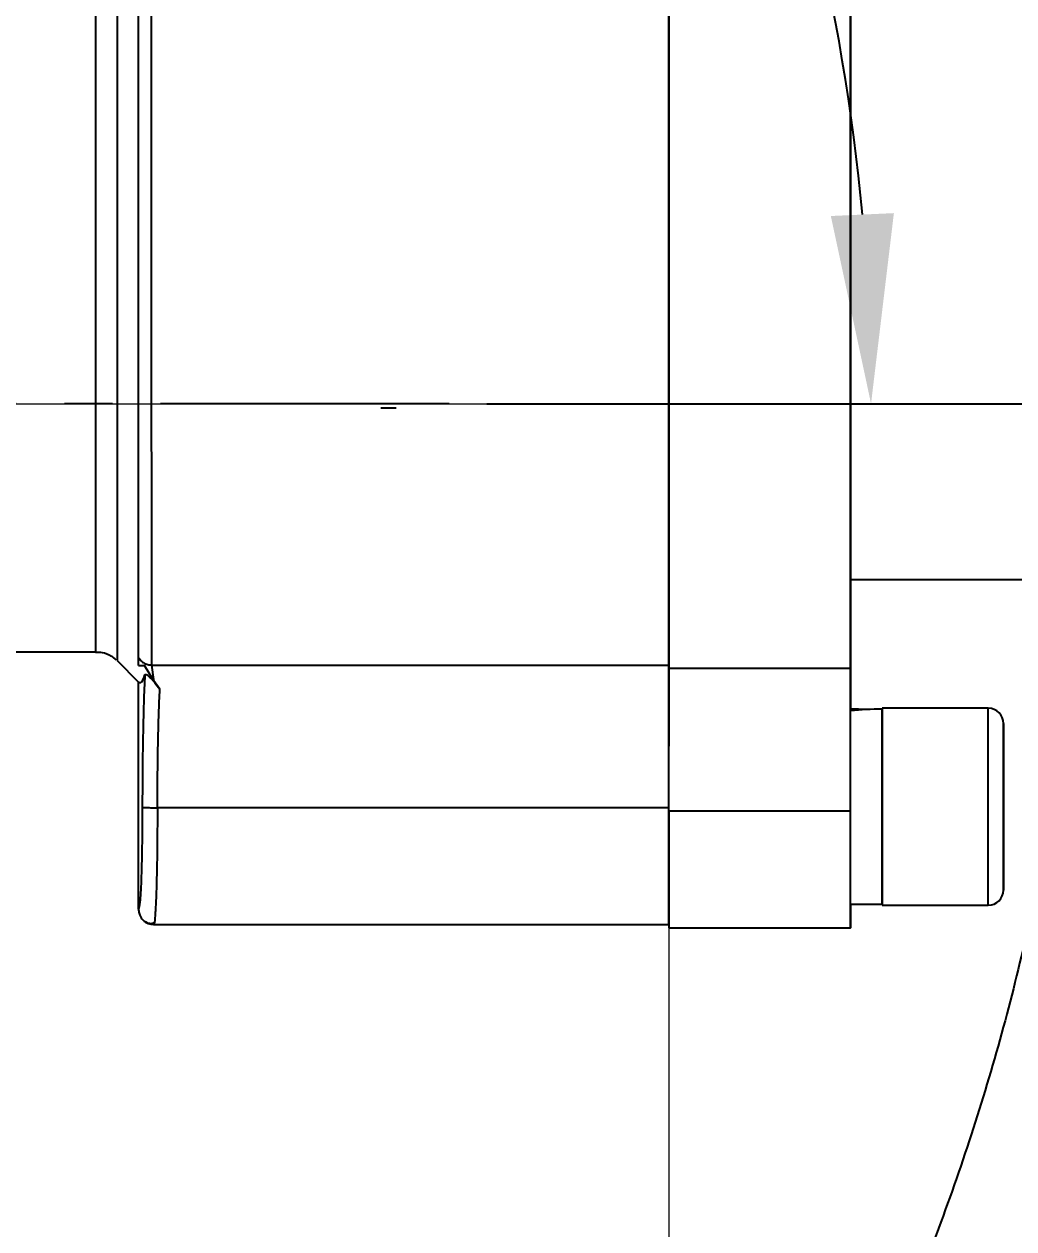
# Model space of a CAD drawing. Header units: millimetres. Extents: x 2160 to 4596, y 811 to 2534.
# Drawn here: x 3400.9 to 3466.3, y 1273.9 to 1353.4 of the extents above; entities that cross this region are included whole.
import ezdxf

# ---------------------------------------------------------------- set-up
doc = ezdxf.new("R2010")
doc.units = ezdxf.units.MM
doc.linetypes.add('CENTER2', pattern=[28.575, 19.05, -3.175, 3.175, -3.175])
doc.layers.add('2细线层', color=4, linetype='Continuous', lineweight=35)
doc.layers.add('AM_5', color=3, linetype='Continuous', lineweight=25)
doc.styles.add('SLDTEXTSTYLE1', font='txt.shx', dxfattribs={"width": 0.7, "bigfont": 'gbcbig.shx'})
doc.styles.get("Standard").update_dxf_attribs({"font": 'arial.ttf'})
doc.styles.add('TH_GBDIM', font='simplex.shx', dxfattribs={"width": 0.707, "bigfont": 'hzfs.shx'})
doc.dimstyles.new('ISO-25$2', dxfattribs={"dimtxt": 2.5, "dimasz": 2.5, "dimexe": 1.25, "dimexo": 0.625, "dimtad": 1, "dimtxsty": 'Standard', "dimcen": 2.5, "dimdle": 5, "dimadec": 0, "dimazin": 0, "dimtfac": 1, "dimtmove": 0, "dimatfit": 3, "dimfxl": 0, "dimarcsym": 0})
doc.dimstyles.new('SLDDIMSTYLE12$0', dxfattribs={"dimtxt": 12, "dimasz": 10, "dimexe": 0, "dimexo": 0.0625, "dimgap": 0.875, "dimtad": 1, "dimdec": 1, "dimlfac": 1.8, "dimrnd": 1e-09, "dimzin": 12, "dimdsep": 46, "dimtxsty": 'SLDTEXTSTYLE1', "dimcen": 0.09, "dimdle": 8.16, "dimclrd": 3, "dimclre": 3, "dimadec": 0, "dimazin": 3, "dimtfac": 1, "dimtdec": 1, "dimtofl": 0, "dimtmove": 0, "dimatfit": 3, "dimfxl": 0, "dimfrac": 2, "dimtolj": 1, "dimlwd": 5, "dimlwe": 5, "dimarcsym": 0})

# ---------------------------------------------------------------- blocks, each defined once
blk = doc.blocks.new('*U49')
at = {"layer": '2细线层', "color": 0, "linetype": 'CENTER2', "lineweight": -3, "transparency": 16777216}
blk.add_line((0, -108.5), (0, -21), dxfattribs=at)
blk = doc.blocks.new('*D62')
at = {"color": 1, "linetype": 'Continuous', "transparency": 16777216}
for p, q in [((3380.738, 1388.286), (3424.244, 1431.554)), ((3431.468, 1328.348), (3466.827, 1328.348))]:
    blk.add_line(p, q, dxfattribs=at)
at = {"color": 1, "linetype": 'Continuous', "lineweight": -2, "transparency": 16777216}
blk.add_arc((3320.468, 1328.348), 136.359, 5.25414, 39.58824, dxfattribs=at)
at = {"color": 1, "linetype": 'ByBlock', "transparency": 16777216}
for points in [[(3424.009, 1413.845), (3427.095, 1416.644), (3417.153, 1424.502)], [(3458.335, 1340.93), (3454.173, 1340.739), (3456.827, 1328.348)]]:
    blk.add_solid(points, dxfattribs=at)
at = {"layer": 'Defpoints', "color": 0, "linetype": 'ByBlock', "transparency": 16777216}
for p in [(3378.965, 1386.523), (3452.213, 1363.519), (3341.468, 1328.348), (3428.968, 1328.348), (3261.972, 1270.172)]:
    blk.add_point(p, dxfattribs=at)
at = {"color": 1, "linetype": 'ByBlock', "lineweight": -3, "transparency": 16777216, "insert": (3456.866, 1387.969), "char_height": 15, "attachment_point": 5, "rotation": 293.61062, "style": 'TH_GBDIM'}
blk.add_mtext('45°', dxfattribs=at)
blk = doc.blocks.new('*D68')
at = {"layer": 'AM_5', "color": 3, "lineweight": 5, "transparency": 16777216}
blk.add_line((3320.693, 1328.146), (3320.693, 1155.028), dxfattribs=at)
at = {"layer": 'AM_5', "color": 3, "linetype": 'Continuous', "lineweight": 5, "transparency": 16777216}
for p, q in [((3443.468, 1293.679), (3443.468, 1155.028)), ((3330.693, 1155.028), (3433.468, 1155.028))]:
    blk.add_line(p, q, dxfattribs=at)
at = {"layer": 'AM_5', "color": 3, "transparency": 16777216}
for points in [[(3330.693, 1156.695), (3330.693, 1153.362), (3320.693, 1155.028)], [(3433.468, 1156.695), (3433.468, 1153.362), (3443.468, 1155.028)]]:
    blk.add_solid(points, dxfattribs=at)
at = {"layer": 'Defpoints', "color": 0, "transparency": 16777216}
for p in [(3320.693, 1328.208), (3443.468, 1293.742), (3443.468, 1155.028)]:
    blk.add_point(p, dxfattribs=at)
at = {"layer": 'AM_5', "color": 0, "transparency": 16777216, "insert": (3386.422, 1161.903), "char_height": 12, "attachment_point": 5, "rotation": 360, "style": 'SLDTEXTSTYLE1'}
blk.add_mtext('\\A1;123', dxfattribs=at)
blk = doc.blocks.new('*D71')
at = {"layer": 'AM_5', "color": 3, "linetype": 'Continuous', "lineweight": 5, "transparency": 16777216}
for p, q in [((3605.968, 1351.135), (3605.968, 1172.762)), ((3453.468, 1172.762), (3595.968, 1172.762))]:
    blk.add_line(p, q, dxfattribs=at)
at = {"layer": 'AM_5', "color": 3, "lineweight": 5, "transparency": 16777216}
blk.add_line((3443.468, 1294.437), (3443.468, 1172.762), dxfattribs=at)
at = {"layer": 'AM_5', "color": 3, "transparency": 16777216}
for points in [[(3453.468, 1174.429), (3453.468, 1171.095), (3443.468, 1172.762)], [(3595.968, 1174.429), (3595.968, 1171.095), (3605.968, 1172.762)]]:
    blk.add_solid(points, dxfattribs=at)
at = {"layer": 'Defpoints', "color": 0, "transparency": 16777216}
for p in [(3605.968, 1351.198), (3443.468, 1294.5), (3605.968, 1172.762)]:
    blk.add_point(p, dxfattribs=at)
at = {"layer": 'AM_5', "color": 0, "transparency": 16777216, "insert": (3533.491, 1179.637), "char_height": 12, "attachment_point": 5, "rotation": 360, "style": 'SLDTEXTSTYLE1'}
blk.add_mtext('\\A1;165', dxfattribs=at)
blk = doc.blocks.new('*D72')
at = {"layer": 'AM_5', "color": 3, "linetype": 'Continuous', "lineweight": 5, "transparency": 16777216}
for p, q in [((3366.517, 1569.956), (3508.765, 1569.956)), ((3508.765, 1338.344), (3508.765, 1559.956))]:
    blk.add_line(p, q, dxfattribs=at)
at = {"layer": 'AM_5', "color": 3, "lineweight": 5, "transparency": 16777216}
blk.add_line((3320.772, 1328.344), (3508.765, 1328.344), dxfattribs=at)
at = {"layer": 'AM_5', "color": 3, "transparency": 16777216}
for points in [[(3507.098, 1559.956), (3510.432, 1559.956), (3508.765, 1569.956)], [(3507.098, 1338.344), (3510.432, 1338.344), (3508.765, 1328.344)]]:
    blk.add_solid(points, dxfattribs=at)
at = {"layer": 'Defpoints', "color": 0, "transparency": 16777216}
for p in [(3366.455, 1569.956), (3508.765, 1569.956), (3320.709, 1328.344)]:
    blk.add_point(p, dxfattribs=at)
at = {"layer": 'AM_5', "color": 0, "transparency": 16777216, "insert": (3501.89, 1502.674), "char_height": 12, "attachment_point": 5, "rotation": 90, "style": 'SLDTEXTSTYLE1'}
blk.add_mtext('\\A1;245', dxfattribs=at)

msp = doc.modelspace()

# ---------------------------------------------------------------- linework, layer by layer
at = {"color": 7, "linetype": 'Continuous', "lineweight": -3}
msp.add_line((3425.468, 1328.059), (3424.468, 1328.062), dxfattribs=at)
at = {"color": 7, "linetype": 'Continuous', "lineweight": 25}
for p, q in [((3455.468, 1316.742), (3470.464, 1316.742)), ((3395.493, 1311.974), (3405.639, 1311.974)), ((3407.054, 1311.388), (3408.471, 1309.971)), ((3409.401, 1310.158), (3408.867, 1311.069)), ((3409.334, 1311.096), (3443.468, 1311.096)), ((3409.468, 1310.137), (3409.334, 1311.096)), ((3443.468, 1310.897), (3455.468, 1310.897)), ((3408.468, 1294.974), (3408.468, 1309.974)), ((3409.468, 1310.061), (3409.401, 1310.158)), ((3409.468, 1310.061), (3409.468, 1310.137)), ((3409.873, 1309.505), (3409.468, 1310.061)), ((3455.468, 1308.182), (3455.468, 1308.067)), ((3464.568, 1308.242), (3457.568, 1308.242)), ((3457.568, 1306.082), (3457.568, 1308.182)), ((3465.568, 1301.742), (3465.568, 1304.742)), ((3465.568, 1304.742), (3465.568, 1304.742)), ((3465.568, 1304.742), (3465.568, 1301.742)), ((3443.468, 1301.677), (3409.714, 1301.677)), ((3455.468, 1301.461), (3443.468, 1301.461)), ((3465.568, 1301.742), (3465.568, 1298.742)), ((3465.568, 1298.742), (3465.568, 1301.742)), ((3465.568, 1301.742), (3465.568, 1301.742)), ((3465.568, 1298.742), (3465.568, 1298.742)), ((3455.468, 1295.302), (3457.568, 1295.302)), ((3457.568, 1295.242), (3464.568, 1295.242)), ((3409.015, 1294.082), (3409.09, 1294.087)), ((3409.513, 1294.128), (3409.468, 1293.975)), ((3409.465, 1293.974), (3443.468, 1293.974)), ((3443.468, 1293.742), (3455.468, 1293.742))]:
    msp.add_line(p, q, dxfattribs=at)
at = {"color": 7, "linetype": 'Continuous', "lineweight": 25, "flags": 128}
for points in [[(3455.467, 1380.302), (3455.467, 1376.78), (3455.467, 1371.862), (3455.467, 1367.02), (3455.467, 1362.279), (3455.467, 1357.663), (3455.467, 1353.194), (3455.467, 1348.897), (3455.467, 1344.792), (3455.467, 1340.902), (3455.467, 1337.244), (3455.467, 1333.839), (3455.467, 1330.704), (3455.468, 1327.854), (3455.468, 1325.304), (3455.468, 1323.068), (3455.468, 1321.155), (3455.468, 1319.577), (3455.468, 1318.341), (3455.468, 1317.454), (3455.468, 1316.92), (3455.468, 1316.742)], [(3408.468, 1311.585), (3408.468, 1312.825), (3408.468, 1314.408), (3408.468, 1316.327), (3408.468, 1318.572), (3408.468, 1321.134), (3408.467, 1324.001), (3408.467, 1327.159), (3408.467, 1330.594), (3408.467, 1334.29), (3408.467, 1338.23), (3408.467, 1342.395), (3408.467, 1346.767), (3408.467, 1351.324), (3408.467, 1356.047), (3408.467, 1360.913), (3408.467, 1365.899), (3408.467, 1370.983)], [(3409.334, 1311.096), (3409.334, 1312.344), (3409.334, 1313.937), (3409.334, 1315.868), (3409.334, 1318.128), (3409.334, 1320.707), (3409.334, 1323.592), (3409.333, 1326.771), (3409.333, 1330.228), (3409.333, 1333.948), (3409.333, 1337.913), (3409.333, 1342.106), (3409.333, 1346.506), (3409.333, 1351.093), (3409.333, 1355.846), (3409.333, 1360.743), (3409.333, 1365.762), (3409.333, 1370.879)], [(3443.467, 1370.809), (3443.467, 1365.689), (3443.467, 1360.667), (3443.467, 1355.766), (3443.467, 1351.007), (3443.467, 1346.415), (3443.467, 1342.008), (3443.467, 1337.809), (3443.467, 1333.837), (3443.467, 1330.109), (3443.467, 1326.643), (3443.467, 1323.455), (3443.468, 1320.56), (3443.468, 1317.972), (3443.468, 1315.701), (3443.468, 1313.76), (3443.468, 1312.156), (3443.468, 1310.897)], [(3455.468, 1310.897), (3455.468, 1312.156), (3455.468, 1313.76), (3455.468, 1315.701), (3455.468, 1317.972), (3455.467, 1320.56), (3455.467, 1323.455), (3455.467, 1326.643), (3455.467, 1330.109), (3455.467, 1333.837), (3455.467, 1337.809), (3455.467, 1342.008), (3455.467, 1346.415), (3455.467, 1351.007), (3455.467, 1355.766), (3455.467, 1360.667), (3455.467, 1365.689), (3455.467, 1370.809)], [(3407.053, 1356.633), (3407.053, 1351.984), (3407.053, 1347.498), (3407.053, 1343.195), (3407.053, 1339.096), (3407.053, 1335.22), (3407.053, 1331.585), (3407.053, 1328.208), (3407.053, 1325.104), (3407.053, 1322.287), (3407.053, 1319.772), (3407.053, 1317.57), (3407.053, 1315.69), (3407.053, 1314.142), (3407.053, 1312.934), (3407.053, 1312.069), (3407.053, 1311.553), (3407.054, 1311.388)], [(3405.639, 1311.974), (3405.639, 1312.013), (3405.639, 1312.352), (3405.639, 1313.041), (3405.639, 1314.075), (3405.639, 1315.45), (3405.639, 1317.16), (3405.639, 1319.196), (3405.639, 1321.549), (3405.639, 1324.208), (3405.639, 1327.16), (3405.639, 1330.393), (3405.639, 1333.889), (3405.639, 1337.634), (3405.639, 1341.61), (3405.639, 1345.798), (3405.639, 1350.178), (3405.639, 1354.731)], [(3455.468, 1316.742), (3455.468, 1315.701), (3455.468, 1313.76), (3455.468, 1312.156), (3455.468, 1310.897)], [(3408.468, 1311.073), (3408.468, 1311.132), (3408.468, 1311.192), (3408.468, 1311.254), (3408.468, 1311.317), (3408.468, 1311.382), (3408.468, 1311.448), (3408.468, 1311.516), (3408.468, 1311.585)], [(3443.468, 1301.461), (3443.468, 1303.109), (3443.468, 1304.701), (3443.468, 1306.195), (3443.468, 1307.548), (3443.468, 1308.725), (3443.468, 1309.692), (3443.468, 1310.423), (3443.468, 1310.897)], [(3455.468, 1310.897), (3455.468, 1310.423), (3455.468, 1309.692), (3455.468, 1308.725), (3455.468, 1308.067)], [(3455.468, 1301.461), (3455.468, 1303.109), (3455.468, 1304.701), (3455.468, 1306.195), (3455.468, 1307.548), (3455.468, 1308.725), (3455.468, 1309.692), (3455.468, 1310.423), (3455.468, 1310.897)], [(3457.568, 1301.742), (3457.568, 1303.241), (3457.568, 1304.659), (3457.568, 1305.92), (3457.568, 1306.956), (3457.568, 1307.71), (3457.568, 1308.143), (3457.568, 1308.242)], [(3457.568, 1308.182), (3457.568, 1308.006), (3457.568, 1307.487), (3457.568, 1306.654), (3457.568, 1305.553), (3457.568, 1304.243), (3457.568, 1302.797), (3457.568, 1301.292), (3457.568, 1299.813), (3457.568, 1298.439), (3457.568, 1297.245), (3457.568, 1296.297), (3457.568, 1295.647), (3457.568, 1295.331), (3457.568, 1295.302)], [(3464.568, 1301.742), (3464.568, 1303.241), (3464.568, 1304.659), (3464.568, 1305.92), (3464.568, 1306.956), (3464.568, 1307.71), (3464.568, 1308.143), (3464.568, 1308.242)], [(3443.468, 1301.461), (3443.468, 1299.728), (3443.468, 1298.091), (3443.468, 1296.63), (3443.468, 1295.413), (3443.468, 1294.5), (3443.468, 1293.934), (3443.468, 1293.742)], [(3455.468, 1295.302), (3455.468, 1294.5), (3455.468, 1293.934), (3455.468, 1293.742), (3455.468, 1293.934), (3455.468, 1294.5), (3455.468, 1295.413), (3455.468, 1296.63), (3455.468, 1298.091), (3455.468, 1299.728), (3455.468, 1301.461)], [(3457.568, 1295.242), (3457.568, 1295.341), (3457.568, 1295.773), (3457.568, 1296.528), (3457.568, 1297.564), (3457.568, 1298.825), (3457.568, 1300.243), (3457.568, 1301.742)], [(3464.568, 1295.242), (3464.568, 1295.341), (3464.568, 1295.773), (3464.568, 1296.528), (3464.568, 1297.564), (3464.568, 1298.825), (3464.568, 1300.243), (3464.568, 1301.742)]]:
    msp.add_lwpolyline(points, dxfattribs=at)
at = {"color": 7, "linetype": 'Continuous', "lineweight": 25}
for centre, start, end in [((3464.568, 1307.242), 360, 90), ((3464.568, 1296.242), 270, 360)]:
    msp.add_arc(centre, 1, start, end, dxfattribs=at)
for centre, start_param, end_param in [((3457.568, 1301.742), 4.712389, 4.901786), ((3455.468, 1301.742), 4.618117, 4.712389)]:
    msp.add_ellipse(centre, major_axis=(-11.154, 0), ratio=0.577348, start_param=start_param, end_param=end_param, dxfattribs=at)
for points, knots in [([(3320.9, 1496.939), (3318.34, 1496.915), (3314.76, 1496.88), (3309.49, 1496.601), (3305.026, 1496.266), (3299.71, 1495.7), (3294.141, 1494.927), (3288.327, 1493.917), (3282.356, 1492.661), (3276.28, 1491.15), (3270.142, 1489.379), (3263.977, 1487.345), (3257.813, 1485.046), (3251.677, 1482.48), (3245.589, 1479.65), (3239.569, 1476.556), (3233.636, 1473.202), (3227.807, 1469.589), (3222.097, 1465.724), (3216.522, 1461.61), (3211.095, 1457.253), (3205.829, 1452.658), (3200.738, 1447.834), (3195.833, 1442.786), (3191.126, 1437.523), (3186.628, 1432.053), (3182.35, 1426.385), (3178.301, 1420.528), (3174.491, 1414.491), (3170.93, 1408.285), (3167.625, 1401.921), (3164.584, 1395.408), (3161.815, 1388.759), (3159.324, 1381.984), (3157.119, 1375.097), (3155.204, 1368.108), (3153.586, 1361.03), (3152.268, 1353.877), (3151.255, 1346.66), (3150.55, 1339.392), (3150.158, 1332.088), (3150.079, 1324.76), (3150.316, 1317.422), (3150.87, 1310.088), (3151.742, 1302.77), (3152.932, 1295.483), (3154.44, 1288.24), (3156.265, 1281.056), (3158.406, 1273.943), (3160.86, 1266.915), (3163.625, 1259.987), (3166.697, 1253.171), (3170.074, 1246.48), (3173.752, 1239.928), (3177.726, 1233.528), (3181.991, 1227.293), (3186.542, 1221.235), (3191.374, 1215.366), (3196.481, 1209.7), (3201.857, 1204.247), (3207.304, 1199.2), (3212.778, 1194.547), (3218.236, 1190.278), (3223.861, 1186.236), (3229.642, 1182.427), (3235.57, 1178.859), (3241.632, 1175.537), (3247.818, 1172.467), (3254.114, 1169.653), (3260.508, 1167.101), (3266.983, 1164.815), (3273.521, 1162.799), (3280.096, 1161.057), (3286.669, 1159.592), (3293.163, 1158.41), (3299.452, 1157.513), (3304.976, 1156.93), (3309.859, 1156.562), (3314.683, 1156.322), (3320.657, 1156.205), (3326.174, 1156.316), (3331.443, 1156.587), (3335.908, 1156.925), (3341.224, 1157.49), (3346.793, 1158.263), (3352.606, 1159.273), (3358.577, 1160.529), (3364.653, 1162.04), (3370.791, 1163.811), (3376.957, 1165.845), (3383.12, 1168.144), (3389.257, 1170.709), (3395.345, 1173.54), (3401.365, 1176.634), (3407.297, 1179.988), (3413.126, 1183.6), (3418.836, 1187.466), (3424.412, 1191.58), (3429.839, 1195.937), (3435.105, 1200.532), (3440.196, 1205.356), (3445.101, 1210.404), (3449.808, 1215.667), (3454.306, 1221.137), (3458.584, 1226.805), (3462.632, 1232.662), (3466.442, 1238.699), (3470.004, 1244.905), (3473.309, 1251.269), (3476.351, 1257.781), (3479.113, 1264.433), (3481.45, 1270.715), (3482.729, 1274.82), (3483.292, 1276.628)], [0, 0, 0, 0, 0.0102074, 0.014274, 0.021037, 0.0280561, 0.0355867, 0.0434511, 0.0515783, 0.0599113, 0.0684099, 0.0770439, 0.085791, 0.0946336, 0.1035582, 0.112554, 0.1216124, 0.1307262, 0.1398897, 0.1490979, 0.1583469, 0.1676331, 0.1769537, 0.1863062, 0.1956884, 0.2050985, 0.2145348, 0.2239961, 0.233481, 0.2429885, 0.2525178, 0.262068, 0.2716385, 0.2812287, 0.2908382, 0.3004664, 0.3101132, 0.3197782, 0.3294613, 0.3391624, 0.3488814, 0.3586183, 0.3683733, 0.3781464, 0.387938, 0.3977483, 0.4075776, 0.4174265, 0.4272956, 0.4371854, 0.4470968, 0.4570307, 0.4669882, 0.4769704, 0.486979, 0.4970156, 0.5070822, 0.5171812, 0.5273154, 0.5374882, 0.5477037, 0.5569145, 0.5661226, 0.5753266, 0.5845258, 0.5937191, 0.6029052, 0.6120821, 0.6212471, 0.6303962, 0.6395236, 0.6486197, 0.6576679, 0.6666375, 0.6754633, 0.6839789, 0.6919633, 0.6976055, 0.7035012, 0.7112199, 0.7214273, 0.7254939, 0.7322569, 0.739276, 0.7468066, 0.754671, 0.7627982, 0.7711312, 0.7796298, 0.7882638, 0.7970109, 0.8058535, 0.8147781, 0.8237739, 0.8328323, 0.8419461, 0.8511096, 0.8603178, 0.8695668, 0.878853, 0.8881736, 0.8975261, 0.9069083, 0.9163184, 0.9257547, 0.935216, 0.9447009, 0.9542084, 0.9637377, 0.9732879, 0.9828584, 0.9924486, 1, 1, 1, 1]), ([(3490.77, 1325.447), (3490.786, 1326.44), (3490.842, 1329.878), (3490.606, 1335.768), (3490.067, 1343.102), (3489.191, 1350.42), (3488.001, 1357.707), (3486.493, 1364.949), (3484.668, 1372.134), (3482.528, 1379.247), (3480.074, 1386.274), (3477.309, 1393.203), (3474.236, 1400.019), (3470.859, 1406.71), (3467.182, 1413.262), (3463.208, 1419.662), (3458.943, 1425.897), (3454.392, 1431.955), (3449.56, 1437.824), (3444.453, 1443.49), (3439.076, 1448.943), (3433.629, 1453.99), (3428.156, 1458.642), (3422.698, 1462.912), (3417.073, 1466.954), (3411.291, 1470.763), (3405.364, 1474.331), (3399.301, 1477.653), (3393.116, 1480.723), (3386.819, 1483.536), (3380.425, 1486.088), (3373.95, 1488.375), (3367.413, 1490.391), (3360.838, 1492.133), (3354.265, 1493.598), (3347.771, 1494.78), (3341.481, 1495.677), (3335.958, 1496.261), (3331.075, 1496.626), (3326.251, 1496.874), (3322.836, 1496.916), (3320.9, 1496.939)], [0, 0, 0, 0, 0.0110977, 0.0384563, 0.065866, 0.0933273, 0.120841, 0.1484084, 0.1760305, 0.2037091, 0.231446, 0.2592434, 0.2871039, 0.3150305, 0.3430267, 0.3710966, 0.3992451, 0.4274777, 0.4558012, 0.4842235, 0.512754, 0.5414043, 0.5672369, 0.5930617, 0.6188752, 0.6446752, 0.6704587, 0.6962218, 0.7219592, 0.7476632, 0.7733229, 0.7989215, 0.8244321, 0.8498086, 0.8749648, 0.8997175, 0.9236002, 0.9459932, 0.9618174, 0.9783523, 1, 1, 1, 1]), ([(3429.051, 1430.532), (3430.012, 1429.531), (3432.502, 1426.939), (3436.283, 1422.526), (3440.415, 1417.323), (3444.315, 1411.918), (3447.985, 1406.331), (3451.411, 1400.57), (3454.585, 1394.646), (3457.499, 1388.571), (3460.144, 1382.356), (3462.512, 1376.014), (3464.596, 1369.557), (3466.391, 1362.998), (3467.891, 1356.349), (3469.09, 1349.625), (3469.984, 1342.84), (3470.57, 1336.006), (3470.843, 1329.138), (3470.802, 1322.251), (3470.445, 1315.358), (3469.77, 1308.474), (3468.776, 1301.614), (3467.465, 1294.792), (3465.836, 1288.023), (3463.89, 1281.321), (3461.63, 1274.701), (3459.058, 1268.178), (3456.177, 1261.765), (3452.991, 1255.477), (3449.503, 1249.329), (3445.718, 1243.333), (3441.642, 1237.504), (3437.279, 1231.855), (3432.635, 1226.399), (3427.716, 1221.15), (3422.707, 1216.294), (3417.652, 1211.822), (3412.593, 1207.724), (3407.367, 1203.847), (3401.973, 1200.217), (3397.497, 1197.419), (3394.772, 1195.923), (3393.946, 1195.469)], [0, 0, 0, 0, 0.015178, 0.039329, 0.06356, 0.087866, 0.112243, 0.136687, 0.161195, 0.185765, 0.210395, 0.235082, 0.259825, 0.284624, 0.309477, 0.334382, 0.359341, 0.384352, 0.409415, 0.434531, 0.459699, 0.484921, 0.510196, 0.535528, 0.560915, 0.586361, 0.611867, 0.637436, 0.66307, 0.688773, 0.714548, 0.740401, 0.766336, 0.79236, 0.818482, 0.844709, 0.871054, 0.894803, 0.918543, 0.942272, 0.965987, 0.989686, 1, 1, 1, 1]), ([(3443.467, 1382.742), (3443.467, 1380.955), (3443.467, 1376.02), (3443.467, 1368.079), (3443.467, 1359.111), (3443.467, 1350.623), (3443.467, 1342.756), (3443.467, 1335.646), (3443.467, 1329.413), (3443.468, 1324.167), (3443.468, 1319.99), (3443.468, 1316.983), (3443.468, 1315.091), (3443.468, 1314.867), (3443.468, 1314.756)], [0, 0, 0, 0, 0.049119, 0.135691, 0.222263, 0.308836, 0.395408, 0.48198, 0.568552, 0.655124, 0.741696, 0.828268, 0.91484, 1, 1, 1, 1]), ([(3443.468, 1329.704), (3443.468, 1328.876), (3443.468, 1326.346), (3443.468, 1322.701), (3443.468, 1318.789), (3443.468, 1315.551), (3443.468, 1312.919), (3443.468, 1311.749), (3443.468, 1311.164)], [0, 0, 0, 0, 0.088563, 0.270851, 0.453138, 0.635425, 0.817713, 1, 1, 1, 1]), ([(3405.633, 1311.943), (3405.779, 1311.946), (3406.143, 1311.954), (3406.613, 1311.758), (3406.871, 1311.534), (3406.965, 1311.452)], [0, 0, 0, 0, 0.298929, 0.743168, 1, 1, 1, 1]), ([(3408.468, 1311.073), (3408.488, 1311.073), (3408.524, 1311.071), (3408.764, 1311.069), (3408.867, 1311.069)], [0, 0, 0, 0, 0.572197, 1, 1, 1, 1]), ([(3443.468, 1311.164), (3443.468, 1310.826), (3443.468, 1310.15), (3443.468, 1308.153), (3443.468, 1306.454), (3443.468, 1305.742)], [0, 0, 0, 0, 0.367232, 0.734464, 1, 1, 1, 1]), ([(3408.475, 1309.975), (3408.542, 1309.94), (3408.679, 1309.871), (3408.815, 1310.256), (3408.884, 1310.451)], [0, 0, 0, 0, 0.490787, 1, 1, 1, 1]), ([(3408.884, 1310.451), (3408.858, 1309.866), (3408.81, 1308.799), (3408.759, 1306.636), (3408.724, 1304.302), (3408.718, 1302.571), (3408.714, 1301.714)], [0, 0, 0, 0, 0.273586, 0.498961, 0.752012, 1, 1, 1, 1]), ([(3408.884, 1310.451), (3408.9, 1310.471), (3408.923, 1310.498), (3409.031, 1310.445), (3409.106, 1310.387), (3409.149, 1310.35), (3409.196, 1310.307), (3409.248, 1310.257), (3409.306, 1310.197), (3409.401, 1310.093), (3409.615, 1309.841), (3409.762, 1309.65), (3409.873, 1309.505)], [0, 0, 0, 0, 0.27589, 0.390643, 0.418177, 0.445711, 0.473391, 0.500431, 0.533675, 0.57319, 0.676813, 1, 1, 1, 1]), ([(3409.401, 1310.158), (3409.407, 1310.154), (3409.416, 1310.146), (3409.431, 1310.139), (3409.443, 1310.136), (3409.451, 1310.135), (3409.46, 1310.135), (3409.465, 1310.136), (3409.468, 1310.137)], [0, 0, 0, 0, 0.3414904, 0.6007021, 0.7070146, 0.8042158, 0.8993656, 1, 1, 1, 1]), ([(3409.714, 1301.677), (3409.717, 1302.447), (3409.723, 1303.984), (3409.757, 1306.088), (3409.807, 1308.018), (3409.85, 1308.989), (3409.873, 1309.505)], [0, 0, 0, 0, 0.250692, 0.499976, 0.734182, 1, 1, 1, 1]), ([(3465.568, 1301.742), (3465.568, 1302.434), (3465.568, 1303.498), (3465.568, 1304.779), (3465.568, 1305.659), (3465.568, 1306.373), (3465.568, 1307.037), (3465.568, 1307.375), (3465.568, 1307.037), (3465.568, 1306.373), (3465.568, 1305.659), (3465.568, 1304.779), (3465.568, 1303.498), (3465.568, 1302.434), (3465.568, 1301.742)], [0, 0, 0, 0, 0.119728, 0.18418, 0.25, 0.31582, 0.380272, 0.5, 0.619728, 0.68418, 0.75, 0.81582, 0.880272, 1, 1, 1, 1]), ([(3408.714, 1301.714), (3408.71, 1300.815), (3408.7, 1299.018), (3408.643, 1296.788), (3408.562, 1295.247), (3408.499, 1295.065), (3408.468, 1294.974)], [0, 0, 0, 0, 0.250108, 0.500057, 0.750022, 1, 1, 1, 1]), ([(3408.714, 1301.714), (3408.732, 1301.709), (3408.769, 1301.7), (3409.003, 1301.688), (3409.335, 1301.679), (3409.591, 1301.678), (3409.714, 1301.677)], [0, 0, 0, 0, 0.241118, 0.500786, 0.760016, 1, 1, 1, 1]), ([(3409.714, 1301.677), (3409.709, 1300.678), (3409.703, 1299.154), (3409.671, 1297.352), (3409.644, 1296.299), (3409.616, 1295.529), (3409.59, 1294.968), (3409.558, 1294.497), (3409.532, 1294.184), (3409.516, 1294.137), (3409.513, 1294.128)], [0, 0, 0, 0, 0.2760057, 0.4208286, 0.5697938, 0.6577349, 0.7519319, 0.8523835, 0.9699543, 1, 1, 1, 1]), ([(3443.468, 1297.742), (3443.468, 1297.213), (3443.468, 1295.807), (3443.468, 1294.397), (3443.468, 1293.771), (3443.468, 1294.367), (3443.468, 1296.064), (3443.468, 1298.621), (3443.468, 1300.658), (3443.468, 1301.677)], [0, 0, 0, 0, 0.0913546, 0.2427955, 0.3942364, 0.5456773, 0.6971182, 0.8485591, 1, 1, 1, 1]), ([(3465.568, 1301.742), (3465.568, 1301.05), (3465.568, 1299.986), (3465.568, 1298.705), (3465.568, 1297.825), (3465.568, 1297.11), (3465.568, 1296.446), (3465.568, 1296.109), (3465.568, 1296.446), (3465.568, 1297.11), (3465.568, 1297.825), (3465.568, 1298.705), (3465.568, 1299.986), (3465.568, 1301.05), (3465.568, 1301.742)], [0, 0, 0, 0, 0.119728, 0.18418, 0.25, 0.31582, 0.380272, 0.5, 0.619728, 0.68418, 0.75, 0.81582, 0.880272, 1, 1, 1, 1]), ([(3408.468, 1294.974), (3408.474, 1294.891), (3408.483, 1294.756), (3408.569, 1294.512), (3408.71, 1294.299), (3408.916, 1294.133), (3409.152, 1294.008), (3409.344, 1293.988), (3409.468, 1293.975)], [0, 0, 0, 0, 0.158879, 0.258263, 0.492919, 0.635443, 0.763123, 1, 1, 1, 1]), ([(3408.859, 1294.18), (3408.969, 1294.12), (3409.187, 1293.999), (3409.415, 1294.07), (3409.529, 1294.106)], [0, 0, 0, 0, 0.500061, 1, 1, 1, 1])]:
    msp.add_open_spline(points, degree=3, knots=knots, dxfattribs=at)
for points in [[(3443.468, 1311.096), (3443.468, 1311.67), (3443.468, 1312.82), (3443.468, 1315.421), (3443.468, 1318.635), (3443.467, 1322.498), (3443.467, 1326.956), (3443.467, 1331.971), (3443.467, 1337.497), (3443.467, 1343.483), (3443.467, 1349.872), (3443.467, 1356.608), (3443.467, 1363.615), (3443.467, 1368.458), (3443.467, 1370.879)], [(3408.468, 1311.585), (3408.517, 1311.515), (3408.616, 1311.373), (3408.829, 1311.218), (3409.072, 1311.115), (3409.246, 1311.102), (3409.334, 1311.096)], [(3443.468, 1301.677), (3443.468, 1302.78), (3443.468, 1304.987), (3443.468, 1307.865), (3443.468, 1310.105), (3443.468, 1310.766), (3443.468, 1311.096)]]:
    msp.add_open_spline(points, degree=3, dxfattribs=at)

# ---------------------------------------------------------------- block references
at = {"layer": '2细线层', "color": 1, "linetype": 'CENTER2', "lineweight": -3, "rotation": 90.00000000000001}
msp.add_blockref('*U49', (3320.468, 1328.348), dxfattribs=at)

# ---------------------------------------------------------------- dimensions: what is measured, and where the dimension line sits
at = {"color": 0, "linetype": 'ByBlock', "lineweight": -3}
dim = msp.add_angular_dim_2l(base=(3452.213, 1363.519), line1=((3428.968, 1328.348), (3341.468, 1328.348)), line2=((3261.972, 1270.172), (3378.965, 1386.523)), dimstyle='ISO-25$2', override={"dimscale": 5, "dimtxt": 3, "dimasz": 2.5, "dimexe": 2, "dimexo": 0.5, "dimgap": 1, "dimtih": 0, "dimtoh": 0, "dimdec": 1, "dimtxsty": 'TH_GBDIM', "dimcen": 2, "dimclrd": 1, "dimclre": 1, "dimclrt": 1, "dimtdec": 1, "dimatfit": 0, "dimlwe": 65535}, dxfattribs=at)
dim.commit()
dim.dimension.update_dxf_attribs({"geometry": '*D62', "text_midpoint": (3445.412, 1382.962), "dimtype": 162})
at = {"layer": 'AM_5'}
for base, p1, p2, angle, text, picture, middle in [((3508.765, 1569.956), (3320.709, 1328.344), (3366.455, 1569.956), 270, '245', '*D72', (3508.765, 1502.674)), ((3605.968, 1172.762), (3443.468, 1294.5), (3605.968, 1351.198), 180, '165', '*D71', (3533.491, 1172.762)), ((3443.468, 1155.028), (3320.693, 1328.208), (3443.468, 1293.742), 180, '123', '*D68', (3386.422, 1155.028))]:
    dim = msp.add_linear_dim(base=base, p1=p1, p2=p2, angle=angle, text=text, dimstyle='SLDDIMSTYLE12$0', override={"dimlfac": 1}, dxfattribs=at)
    dim.commit()
    dim.dimension.update_dxf_attribs({"geometry": picture, "text_midpoint": middle, "dimtype": 160})

doc.saveas('drawing.dxf')
